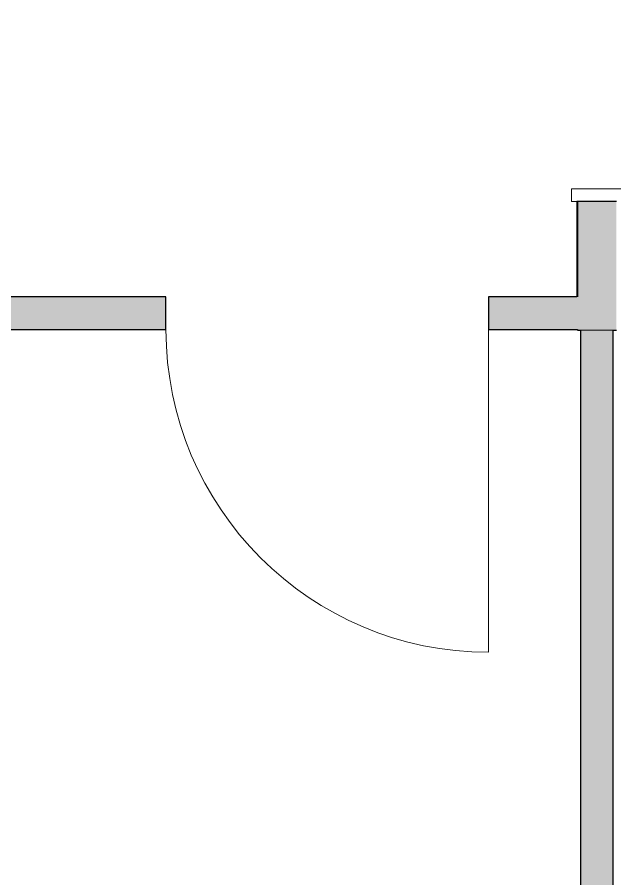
# Model space of a CAD drawing. Header units: millimetres. Extents: x 155927 to 295199, y -4084 to 97293.
# Drawn here: x 202037 to 203908, y 11789 to 14484 of the extents above; entities that cross this region are included whole.
import ezdxf

# ---------------------------------------------------------------- set-up
doc = ezdxf.new("R2010")
doc.units = ezdxf.units.MM
doc.header["$MEASUREMENT"] = 0
for name, color, linetype, lineweight in [('A-DOOR', 4, 'CONTINUOUS', 9), ('A-DOOR-FRAM', 4, 'CONTINUOUS', 18), ('A-WALL-PATT', 7, 'CONTINUOUS', 9), ('I-WALL', 7, 'CONTINUOUS', 9)]:
    doc.layers.add(name, color=color, linetype=linetype, lineweight=lineweight)

msp = doc.modelspace()

# ---------------------------------------------------------------- hatches: boundary and pattern name
at = {"layer": 'A-WALL-PATT'}
h = msp.add_hatch(color=256, dxfattribs=at)
h.paths.add_polyline_path([(203912.8, 13505.6), (203912.8, 13907.6), (203790.8, 13907.6), (203790.8, 13505.6)], flags=0)
h.paths.add_polyline_path([(203912.8, 14917.6), (203912.8, 15106.6), (203790.8, 15106.6), (203790.8, 14917.6)], flags=0)
h = msp.add_hatch(color=256, dxfattribs=at)
h.paths.add_polyline_path([(203512.8, 13507.6), (203790.8, 13507.6), (203790.8, 13609.6), (203512.8, 13609.6)], flags=0)
h.paths.add_polyline_path([(202502.8, 13507.6), (202502.8, 13609.6), (201902.8, 13609.6), (201902.8, 13507.6)], flags=0)
h.paths.add_polyline_path([(198059.8, 13507.6), (198302.8, 13507.6), (198302.8, 13609.6), (198059.8, 13609.6), (198059.8, 13607.6)], flags=0)
msp.add_hatch(color=256, dxfattribs=at).paths.add_polyline_path([(203800.8, 9369.6), (203902.8, 9369.6), (203902.8, 13505.6), (203800.8, 13505.6), (203800.8, 9692.7)], flags=0)

# ---------------------------------------------------------------- linework, layer by layer
at = {"layer": 'A-DOOR'}
msp.add_line((203512.8, 13507.6), (203512.8, 12497.6), dxfattribs=at)
msp.add_arc((203512.8, 13507.6), 1010, 180, 270, dxfattribs=at)
at = {"layer": 'A-DOOR-FRAM', "lineweight": 20}
for p, q in [((203772.8, 13947.6), (203930.8, 13947.6)), ((203772.8, 13907.6), (203772.8, 13947.6)), ((203790.8, 13907.6), (203772.8, 13907.6))]:
    msp.add_line(p, q, dxfattribs=at)
at = {"layer": 'I-WALL', "lineweight": 30}
for p, q in [((203790.8, 13907.6), (203788.8, 13907.6)), ((203788.8, 13907.6), (203788.8, 13609.6)), ((203790.8, 13907.6), (203790.8, 13609.6)), ((203912.8, 13907.6), (203790.8, 13907.6)), ((203790.8, 13609.6), (203790.8, 13907.6)), ((202502.8, 13609.6), (201902.8, 13609.6)), ((202502.8, 13507.6), (202502.8, 13609.6)), ((203788.8, 13609.6), (203512.8, 13609.6)), ((203512.8, 13609.6), (203512.8, 13507.6)), ((201902.8, 13507.6), (202502.8, 13507.6)), ((203512.8, 13507.6), (203790.8, 13507.6)), ((203790.8, 13507.6), (203790.8, 13505.6)), ((203790.8, 13505.6), (203800.8, 13505.6)), ((203800.8, 13505.6), (203800.8, 9369.6)), ((203902.8, 13505.6), (203912.8, 13505.6)), ((203902.8, 9369.6), (203902.8, 13505.6))]:
    msp.add_line(p, q, dxfattribs=at)
at = {"layer": 'I-WALL'}
for p, q in [((203800.8, 13505.6), (203902.8, 13505.6)), ((203902.8, 13505.6), (203800.8, 13505.6))]:
    msp.add_line(p, q, dxfattribs=at)

doc.saveas('drawing.dxf')
